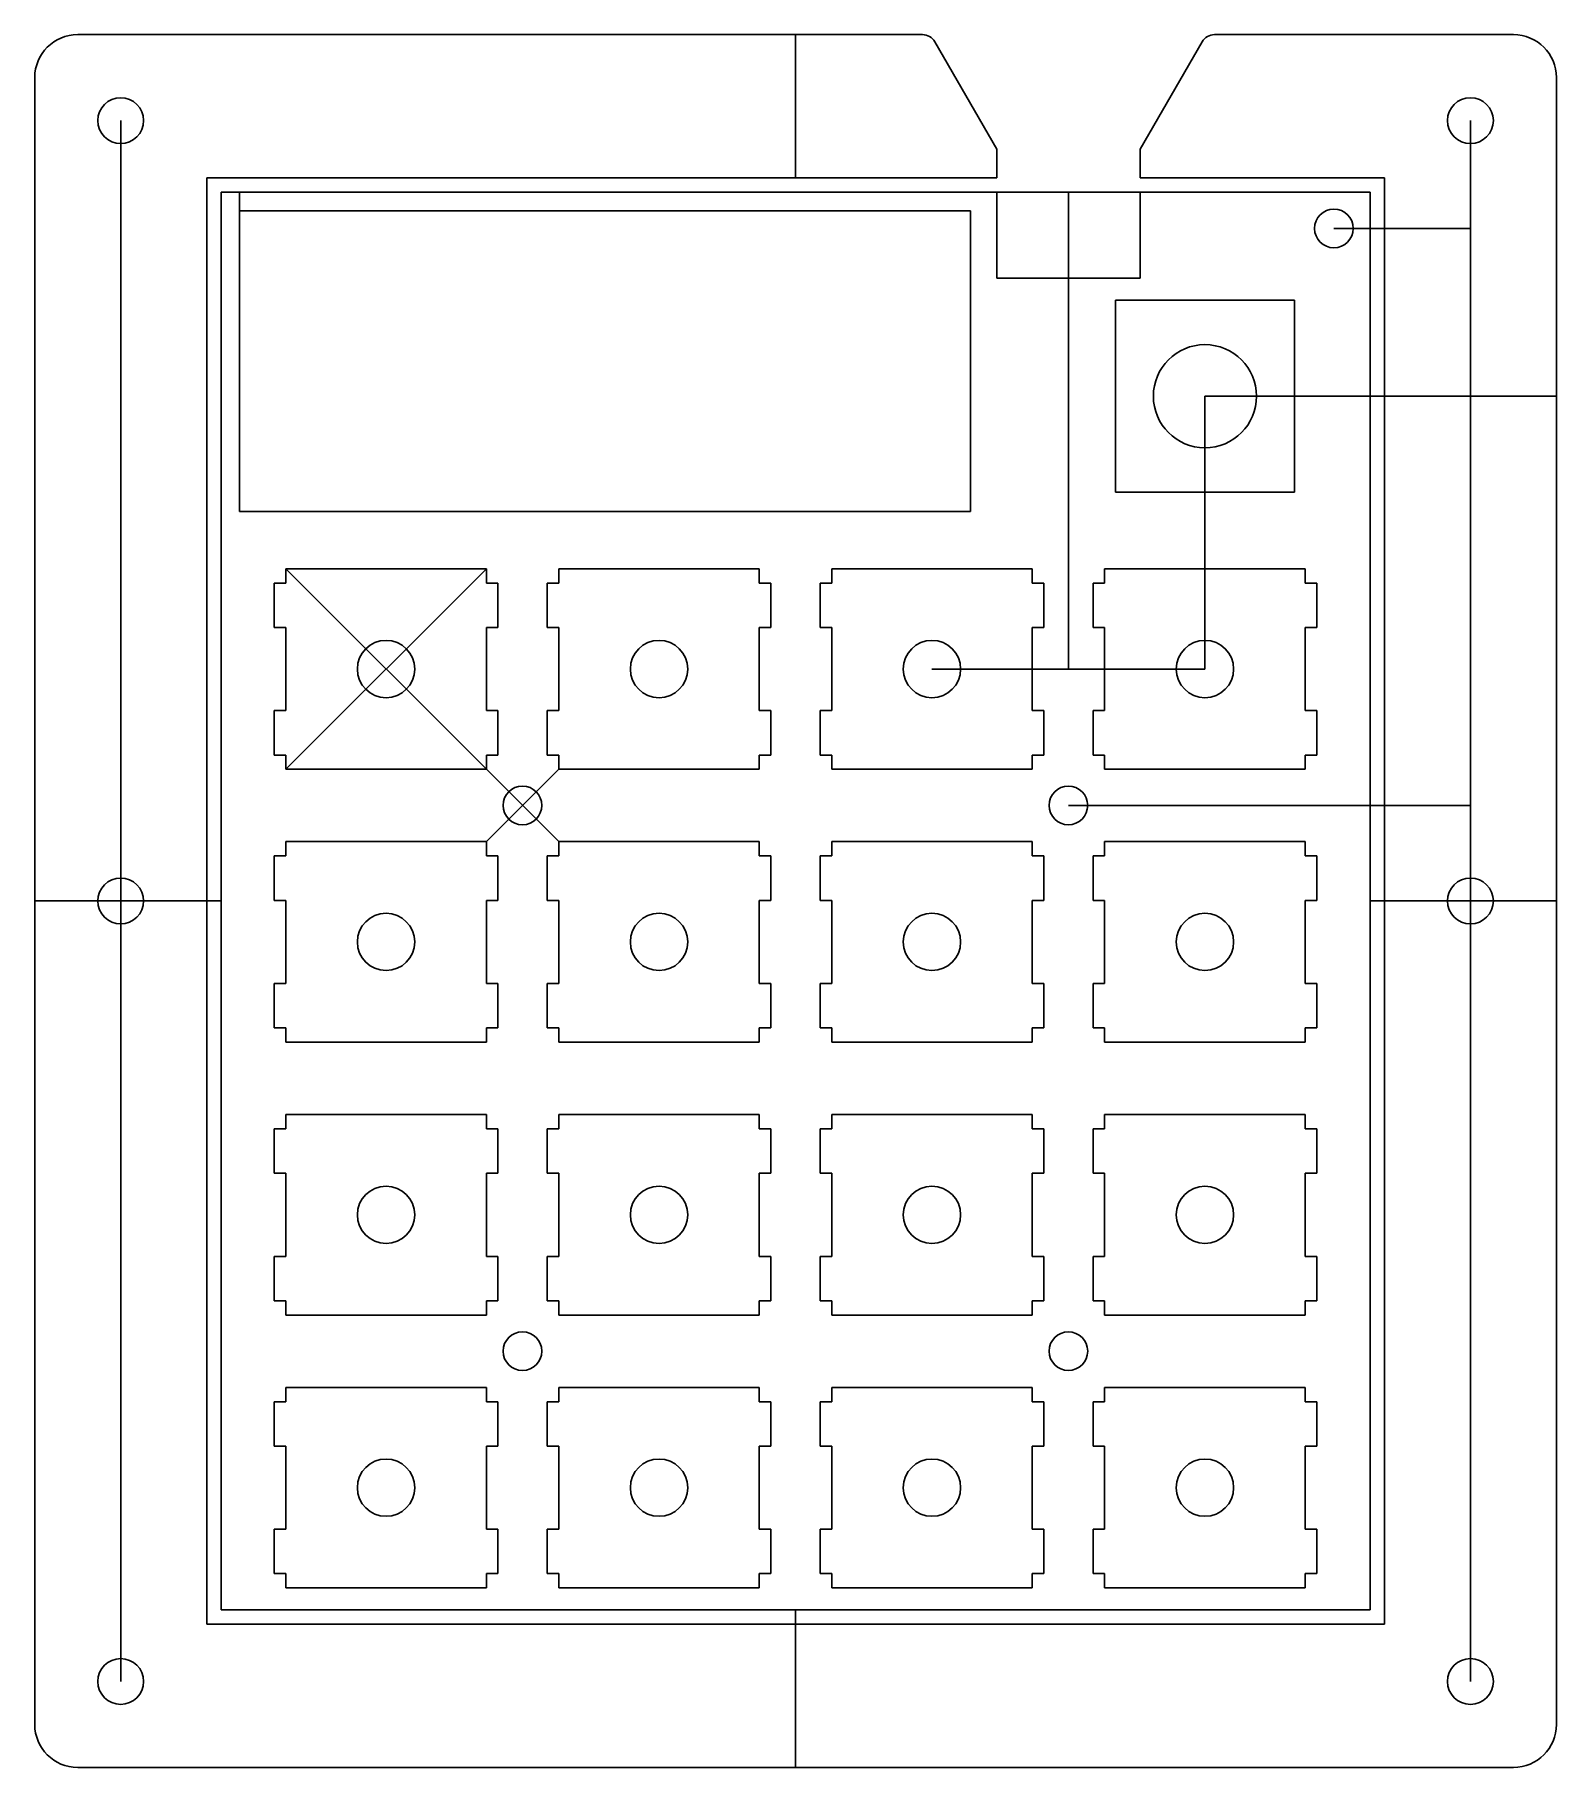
# Model space of a CAD drawing. Extents: x 0 to 106, y 0 to 121.
import ezdxf

# ---------------------------------------------------------------- set-up
doc = ezdxf.new("R2010")
doc.units = 0
doc.header["$MEASUREMENT"] = 0

msp = doc.modelspace()

# ---------------------------------------------------------------- linework, layer by layer
at = {"linetype": 'Continuous'}
for p, q in [((3.1, 121.26), (53.2, 121.26)), ((53.2, 121.26), (53.2, 111.26)), ((53.2, 121.26), (62.05, 121.26)), ((103.3, 121.26), (82.44, 121.26)), ((67.24, 113.26), (62.91, 120.76)), ((77.24, 113.26), (81.57, 120.76)), ((6.1, 60.78), (6.1, 115.26)), ((100.3, 60.78), (100.3, 115.26)), ((100.3, 107.73), (100.3, 115.26)), ((67.24, 111.26), (67.24, 113.26)), ((77.24, 111.26), (77.24, 113.26)), ((53.2, 111.26), (12.1, 111.26)), ((12.1, 60.78), (12.1, 111.26)), ((53.2, 110.26), (13.1, 110.26)), ((13.1, 60.78), (13.1, 110.26)), ((13.1, 110.26), (14.4, 110.26)), ((14.4, 110.26), (14.4, 108.96)), ((53.2, 111.26), (67.24, 111.26)), ((53.2, 110.26), (93.3, 110.26)), ((67.24, 104.26), (67.24, 110.26)), ((72.24, 110.26), (67.24, 110.26)), ((72.24, 76.97), (72.24, 110.26)), ((72.24, 110.26), (77.24, 110.26)), ((94.3, 111.26), (77.24, 111.26)), ((77.24, 110.26), (77.24, 104.26)), ((93.3, 60.78), (93.3, 110.26)), ((94.3, 60.78), (94.3, 111.26)), ((14.4, 108.96), (65.4, 108.96)), ((14.4, 87.96), (14.4, 108.96)), ((65.4, 108.96), (65.4, 87.96)), ((90.77, 107.73), (100.3, 107.73)), ((77.24, 104.26), (67.24, 104.26)), ((88.02, 102.72), (75.52, 102.72)), ((75.52, 102.72), (75.52, 89.32)), ((88.02, 89.32), (88.02, 102.72)), ((81.77, 96.02), (88.02, 96.02)), ((81.77, 76.97), (81.77, 96.02)), ((81.77, 96.02), (106.3, 96.02)), ((106.3, 60.78), (106.3, 96.02)), ((81.77, 76.97), (81.77, 94.97)), ((75.52, 89.32), (88.02, 89.32)), ((65.4, 87.96), (14.4, 87.96)), ((17.62, 83.97), (31.62, 69.97)), ((31.62, 83.97), (17.62, 69.97)), ((62.72, 76.97), (81.77, 76.97)), ((31.62, 69.97), (36.67, 64.92)), ((36.67, 69.97), (31.62, 64.92)), ((72.24, 67.45), (100.3, 67.45)), ((100.3, 67.45), (100.3, 60.78)), ((0.1, 60.78), (12.1, 60.78)), ((6.1, 60.78), (6.1, 6.29)), ((12.1, 60.78), (12.1, 10.29)), ((12.1, 60.78), (13.1, 60.78)), ((13.1, 60.78), (13.1, 11.29)), ((94.3, 60.78), (93.3, 60.78)), ((93.3, 60.78), (93.3, 11.29)), ((106.3, 60.78), (94.3, 60.78)), ((94.3, 60.78), (94.3, 10.29)), ((100.3, 60.78), (100.3, 6.29)), ((53.2, 11.29), (13.1, 11.29)), ((53.2, 10.29), (53.2, 11.29)), ((53.2, 11.29), (93.3, 11.29)), ((53.2, 10.29), (12.1, 10.29)), ((53.2, 0.29), (53.2, 10.29)), ((53.2, 10.29), (94.3, 10.29))]:
    msp.add_line(p, q, dxfattribs=at)
at = {"color": 0}
for p, q in [((0.1, 3.29), (0.1, 118.26)), ((106.3, 118.26), (106.3, 3.29)), ((17.62, 83.97), (17.62, 82.97)), ((31.62, 83.97), (17.62, 83.97)), ((31.62, 82.97), (31.62, 83.97)), ((36.67, 83.97), (36.67, 82.97)), ((50.67, 83.97), (36.67, 83.97)), ((50.67, 82.97), (50.67, 83.97)), ((55.72, 83.97), (55.72, 82.97)), ((69.72, 83.97), (55.72, 83.97)), ((69.72, 82.97), (69.72, 83.97)), ((74.77, 83.97), (74.77, 82.97)), ((88.77, 83.97), (74.77, 83.97)), ((88.77, 82.97), (88.77, 83.97)), ((17.62, 82.97), (16.82, 82.97)), ((16.82, 82.97), (16.82, 79.87)), ((32.42, 82.97), (31.62, 82.97)), ((32.42, 79.87), (32.42, 82.97)), ((36.67, 82.97), (35.87, 82.97)), ((35.87, 82.97), (35.87, 79.87)), ((51.47, 82.97), (50.67, 82.97)), ((51.47, 79.87), (51.47, 82.97)), ((55.72, 82.97), (54.92, 82.97)), ((54.92, 82.97), (54.92, 79.87)), ((70.52, 82.97), (69.72, 82.97)), ((70.52, 79.87), (70.52, 82.97)), ((74.77, 82.97), (73.97, 82.97)), ((73.97, 82.97), (73.97, 79.87)), ((89.57, 82.97), (88.77, 82.97)), ((89.57, 79.87), (89.57, 82.97)), ((16.82, 79.87), (17.62, 79.87)), ((17.62, 79.87), (17.62, 74.07)), ((31.62, 74.07), (31.62, 79.87)), ((31.62, 79.87), (32.42, 79.87)), ((35.87, 79.87), (36.67, 79.87)), ((36.67, 79.87), (36.67, 74.07)), ((50.67, 74.07), (50.67, 79.87)), ((50.67, 79.87), (51.47, 79.87)), ((54.92, 79.87), (55.72, 79.87)), ((55.72, 79.87), (55.72, 74.07)), ((69.72, 74.07), (69.72, 79.87)), ((69.72, 79.87), (70.52, 79.87)), ((73.97, 79.87), (74.77, 79.87)), ((74.77, 79.87), (74.77, 74.07)), ((88.77, 74.07), (88.77, 79.87)), ((88.77, 79.87), (89.57, 79.87)), ((17.62, 74.07), (16.82, 74.07)), ((16.82, 74.07), (16.82, 70.97)), ((32.42, 74.07), (31.62, 74.07)), ((32.42, 70.97), (32.42, 74.07)), ((36.67, 74.07), (35.87, 74.07)), ((35.87, 74.07), (35.87, 70.97)), ((51.47, 74.07), (50.67, 74.07)), ((51.47, 70.97), (51.47, 74.07)), ((55.72, 74.07), (54.92, 74.07)), ((54.92, 74.07), (54.92, 70.97)), ((70.52, 74.07), (69.72, 74.07)), ((70.52, 70.97), (70.52, 74.07)), ((74.77, 74.07), (73.97, 74.07)), ((73.97, 74.07), (73.97, 70.97)), ((89.57, 74.07), (88.77, 74.07)), ((89.57, 70.97), (89.57, 74.07)), ((16.82, 70.97), (17.62, 70.97)), ((17.62, 70.97), (17.62, 69.97)), ((31.62, 69.97), (31.62, 70.97)), ((31.62, 70.97), (32.42, 70.97)), ((35.87, 70.97), (36.67, 70.97)), ((36.67, 70.97), (36.67, 69.97)), ((50.67, 69.97), (50.67, 70.97)), ((50.67, 70.97), (51.47, 70.97)), ((54.92, 70.97), (55.72, 70.97)), ((55.72, 70.97), (55.72, 69.97)), ((69.72, 69.97), (69.72, 70.97)), ((69.72, 70.97), (70.52, 70.97)), ((73.97, 70.97), (74.77, 70.97)), ((74.77, 70.97), (74.77, 69.97)), ((88.77, 69.97), (88.77, 70.97)), ((88.77, 70.97), (89.57, 70.97)), ((17.62, 69.97), (31.62, 69.97)), ((36.67, 69.97), (50.67, 69.97)), ((55.72, 69.97), (69.72, 69.97)), ((74.77, 69.97), (88.77, 69.97)), ((17.62, 64.92), (17.62, 63.92)), ((31.62, 64.92), (17.62, 64.92)), ((31.62, 63.92), (31.62, 64.92)), ((36.67, 64.92), (36.67, 63.92)), ((50.67, 64.92), (36.67, 64.92)), ((50.67, 63.92), (50.67, 64.92)), ((55.72, 64.92), (55.72, 63.92)), ((69.72, 64.92), (55.72, 64.92)), ((69.72, 63.92), (69.72, 64.92)), ((74.77, 64.92), (74.77, 63.92)), ((88.77, 64.92), (74.77, 64.92)), ((88.77, 63.92), (88.77, 64.92)), ((17.62, 63.92), (16.82, 63.92)), ((16.82, 63.92), (16.82, 60.82)), ((32.42, 63.92), (31.62, 63.92)), ((32.42, 60.82), (32.42, 63.92)), ((36.67, 63.92), (35.87, 63.92)), ((35.87, 63.92), (35.87, 60.82)), ((51.47, 63.92), (50.67, 63.92)), ((51.47, 60.82), (51.47, 63.92)), ((55.72, 63.92), (54.92, 63.92)), ((54.92, 63.92), (54.92, 60.82)), ((70.52, 63.92), (69.72, 63.92)), ((70.52, 60.82), (70.52, 63.92)), ((74.77, 63.92), (73.97, 63.92)), ((73.97, 63.92), (73.97, 60.82)), ((89.57, 63.92), (88.77, 63.92)), ((89.57, 60.82), (89.57, 63.92)), ((16.82, 60.82), (17.62, 60.82)), ((17.62, 60.82), (17.62, 55.02)), ((31.62, 55.02), (31.62, 60.82)), ((31.62, 60.82), (32.42, 60.82)), ((35.87, 60.82), (36.67, 60.82)), ((36.67, 60.82), (36.67, 55.02)), ((50.67, 55.02), (50.67, 60.82)), ((50.67, 60.82), (51.47, 60.82)), ((54.92, 60.82), (55.72, 60.82)), ((55.72, 60.82), (55.72, 55.02)), ((69.72, 55.02), (69.72, 60.82)), ((69.72, 60.82), (70.52, 60.82)), ((73.97, 60.82), (74.77, 60.82)), ((74.77, 60.82), (74.77, 55.02)), ((88.77, 55.02), (88.77, 60.82)), ((88.77, 60.82), (89.57, 60.82)), ((17.62, 55.02), (16.82, 55.02)), ((16.82, 55.02), (16.82, 51.92)), ((32.42, 55.02), (31.62, 55.02)), ((32.42, 51.92), (32.42, 55.02)), ((36.67, 55.02), (35.87, 55.02)), ((35.87, 55.02), (35.87, 51.92)), ((51.47, 55.02), (50.67, 55.02)), ((51.47, 51.92), (51.47, 55.02)), ((55.72, 55.02), (54.92, 55.02)), ((54.92, 55.02), (54.92, 51.92)), ((70.52, 55.02), (69.72, 55.02)), ((70.52, 51.92), (70.52, 55.02)), ((74.77, 55.02), (73.97, 55.02)), ((73.97, 55.02), (73.97, 51.92)), ((89.57, 55.02), (88.77, 55.02)), ((89.57, 51.92), (89.57, 55.02)), ((16.82, 51.92), (17.62, 51.92)), ((17.62, 51.92), (17.62, 50.92)), ((17.62, 50.92), (31.62, 50.92)), ((31.62, 50.92), (31.62, 51.92)), ((31.62, 51.92), (32.42, 51.92)), ((35.87, 51.92), (36.67, 51.92)), ((36.67, 51.92), (36.67, 50.92)), ((36.67, 50.92), (50.67, 50.92)), ((50.67, 50.92), (50.67, 51.92)), ((50.67, 51.92), (51.47, 51.92)), ((54.92, 51.92), (55.72, 51.92)), ((55.72, 51.92), (55.72, 50.92)), ((55.72, 50.92), (69.72, 50.92)), ((69.72, 50.92), (69.72, 51.92)), ((69.72, 51.92), (70.52, 51.92)), ((73.97, 51.92), (74.77, 51.92)), ((74.77, 51.92), (74.77, 50.92)), ((74.77, 50.92), (88.77, 50.92)), ((88.77, 50.92), (88.77, 51.92)), ((88.77, 51.92), (89.57, 51.92)), ((17.62, 44.87), (16.82, 44.87)), ((16.82, 44.87), (16.82, 41.77)), ((17.62, 45.87), (17.62, 44.87)), ((31.62, 45.87), (17.62, 45.87)), ((31.62, 44.87), (31.62, 45.87)), ((32.42, 44.87), (31.62, 44.87)), ((32.42, 41.77), (32.42, 44.87)), ((36.67, 44.87), (35.87, 44.87)), ((35.87, 44.87), (35.87, 41.77)), ((36.67, 45.87), (36.67, 44.87)), ((50.67, 45.87), (36.67, 45.87)), ((50.67, 44.87), (50.67, 45.87)), ((51.47, 44.87), (50.67, 44.87)), ((51.47, 41.77), (51.47, 44.87)), ((55.72, 44.87), (54.92, 44.87)), ((54.92, 44.87), (54.92, 41.77)), ((55.72, 45.87), (55.72, 44.87)), ((69.72, 45.87), (55.72, 45.87)), ((69.72, 44.87), (69.72, 45.87)), ((70.52, 44.87), (69.72, 44.87)), ((70.52, 41.77), (70.52, 44.87)), ((74.77, 44.87), (73.97, 44.87)), ((73.97, 44.87), (73.97, 41.77)), ((74.77, 45.87), (74.77, 44.87)), ((88.77, 45.87), (74.77, 45.87)), ((88.77, 44.87), (88.77, 45.87)), ((89.57, 44.87), (88.77, 44.87)), ((89.57, 41.77), (89.57, 44.87)), ((16.82, 41.77), (17.62, 41.77)), ((17.62, 41.77), (17.62, 35.97)), ((31.62, 35.97), (31.62, 41.77)), ((31.62, 41.77), (32.42, 41.77)), ((35.87, 41.77), (36.67, 41.77)), ((36.67, 41.77), (36.67, 35.97)), ((50.67, 35.97), (50.67, 41.77)), ((50.67, 41.77), (51.47, 41.77)), ((54.92, 41.77), (55.72, 41.77)), ((55.72, 41.77), (55.72, 35.97)), ((69.72, 35.97), (69.72, 41.77)), ((69.72, 41.77), (70.52, 41.77)), ((73.97, 41.77), (74.77, 41.77)), ((74.77, 41.77), (74.77, 35.97)), ((88.77, 35.97), (88.77, 41.77)), ((88.77, 41.77), (89.57, 41.77)), ((17.62, 35.97), (16.82, 35.97)), ((16.82, 35.97), (16.82, 32.87)), ((32.42, 35.97), (31.62, 35.97)), ((32.42, 32.87), (32.42, 35.97)), ((36.67, 35.97), (35.87, 35.97)), ((35.87, 35.97), (35.87, 32.87)), ((51.47, 35.97), (50.67, 35.97)), ((51.47, 32.87), (51.47, 35.97)), ((55.72, 35.97), (54.92, 35.97)), ((54.92, 35.97), (54.92, 32.87)), ((70.52, 35.97), (69.72, 35.97)), ((70.52, 32.87), (70.52, 35.97)), ((74.77, 35.97), (73.97, 35.97)), ((73.97, 35.97), (73.97, 32.87)), ((89.57, 35.97), (88.77, 35.97)), ((89.57, 32.87), (89.57, 35.97)), ((16.82, 32.87), (17.62, 32.87)), ((17.62, 32.87), (17.62, 31.87)), ((31.62, 31.87), (31.62, 32.87)), ((31.62, 32.87), (32.42, 32.87)), ((35.87, 32.87), (36.67, 32.87)), ((36.67, 32.87), (36.67, 31.87)), ((50.67, 31.87), (50.67, 32.87)), ((50.67, 32.87), (51.47, 32.87)), ((54.92, 32.87), (55.72, 32.87)), ((55.72, 32.87), (55.72, 31.87)), ((69.72, 31.87), (69.72, 32.87)), ((69.72, 32.87), (70.52, 32.87)), ((73.97, 32.87), (74.77, 32.87)), ((74.77, 32.87), (74.77, 31.87)), ((88.77, 31.87), (88.77, 32.87)), ((88.77, 32.87), (89.57, 32.87)), ((17.62, 31.87), (31.62, 31.87)), ((36.67, 31.87), (50.67, 31.87)), ((55.72, 31.87), (69.72, 31.87)), ((74.77, 31.87), (88.77, 31.87)), ((17.62, 26.82), (17.62, 25.82)), ((31.62, 26.82), (17.62, 26.82)), ((31.62, 25.82), (31.62, 26.82)), ((36.67, 26.82), (36.67, 25.82)), ((50.67, 26.82), (36.67, 26.82)), ((50.67, 25.82), (50.67, 26.82)), ((55.72, 26.82), (55.72, 25.82)), ((69.72, 26.82), (55.72, 26.82)), ((69.72, 25.82), (69.72, 26.82)), ((74.77, 26.82), (74.77, 25.82)), ((88.77, 26.82), (74.77, 26.82)), ((88.77, 25.82), (88.77, 26.82)), ((17.62, 25.82), (16.82, 25.82)), ((16.82, 25.82), (16.82, 22.72)), ((32.42, 25.82), (31.62, 25.82)), ((32.42, 22.72), (32.42, 25.82)), ((36.67, 25.82), (35.87, 25.82)), ((35.87, 25.82), (35.87, 22.72)), ((51.47, 25.82), (50.67, 25.82)), ((51.47, 22.72), (51.47, 25.82)), ((55.72, 25.82), (54.92, 25.82)), ((54.92, 25.82), (54.92, 22.72)), ((70.52, 25.82), (69.72, 25.82)), ((70.52, 22.72), (70.52, 25.82)), ((74.77, 25.82), (73.97, 25.82)), ((73.97, 25.82), (73.97, 22.72)), ((89.57, 25.82), (88.77, 25.82)), ((89.57, 22.72), (89.57, 25.82)), ((16.82, 22.72), (17.62, 22.72)), ((17.62, 22.72), (17.62, 16.92)), ((31.62, 16.92), (31.62, 22.72)), ((31.62, 22.72), (32.42, 22.72)), ((35.87, 22.72), (36.67, 22.72)), ((36.67, 22.72), (36.67, 16.92)), ((50.67, 16.92), (50.67, 22.72)), ((50.67, 22.72), (51.47, 22.72)), ((54.92, 22.72), (55.72, 22.72)), ((55.72, 22.72), (55.72, 16.92)), ((69.72, 16.92), (69.72, 22.72)), ((69.72, 22.72), (70.52, 22.72)), ((73.97, 22.72), (74.77, 22.72)), ((74.77, 22.72), (74.77, 16.92)), ((88.77, 16.92), (88.77, 22.72)), ((88.77, 22.72), (89.57, 22.72)), ((17.62, 16.92), (16.82, 16.92)), ((16.82, 16.92), (16.82, 13.82)), ((32.42, 16.92), (31.62, 16.92)), ((32.42, 13.82), (32.42, 16.92)), ((36.67, 16.92), (35.87, 16.92)), ((35.87, 16.92), (35.87, 13.82)), ((51.47, 16.92), (50.67, 16.92)), ((51.47, 13.82), (51.47, 16.92)), ((55.72, 16.92), (54.92, 16.92)), ((54.92, 16.92), (54.92, 13.82)), ((70.52, 16.92), (69.72, 16.92)), ((70.52, 13.82), (70.52, 16.92)), ((74.77, 16.92), (73.97, 16.92)), ((73.97, 16.92), (73.97, 13.82)), ((89.57, 16.92), (88.77, 16.92)), ((89.57, 13.82), (89.57, 16.92)), ((16.82, 13.82), (17.62, 13.82)), ((17.62, 13.82), (17.62, 12.82)), ((31.62, 12.82), (31.62, 13.82)), ((31.62, 13.82), (32.42, 13.82)), ((35.87, 13.82), (36.67, 13.82)), ((36.67, 13.82), (36.67, 12.82)), ((50.67, 12.82), (50.67, 13.82)), ((50.67, 13.82), (51.47, 13.82)), ((54.92, 13.82), (55.72, 13.82)), ((55.72, 13.82), (55.72, 12.82)), ((69.72, 12.82), (69.72, 13.82)), ((69.72, 13.82), (70.52, 13.82)), ((73.97, 13.82), (74.77, 13.82)), ((74.77, 13.82), (74.77, 12.82)), ((88.77, 12.82), (88.77, 13.82)), ((88.77, 13.82), (89.57, 13.82)), ((17.62, 12.82), (31.62, 12.82)), ((36.67, 12.82), (50.67, 12.82)), ((55.72, 12.82), (69.72, 12.82)), ((74.77, 12.82), (88.77, 12.82)), ((103.3, 0.29), (3.1, 0.29))]:
    msp.add_line(p, q, dxfattribs=at)
at = {"linetype": 'Continuous'}
for centre, radius in [((6.1, 115.26), 1.6), ((100.3, 115.26), 1.6), ((90.77, 107.73), 1.35), ((81.77, 96.02), 3.6), ((24.62, 76.97), 2), ((43.67, 76.97), 2), ((62.72, 76.97), 2), ((81.77, 76.97), 2), ((34.14, 67.45), 1.35), ((72.24, 67.45), 1.35), ((6.1, 60.78), 1.6), ((100.3, 60.78), 1.6), ((24.62, 57.92), 2), ((43.67, 57.92), 2), ((62.72, 57.92), 2), ((81.77, 57.92), 2), ((24.62, 38.87), 2), ((43.67, 38.87), 2), ((62.72, 38.87), 2), ((81.77, 38.87), 2), ((34.14, 29.35), 1.35), ((72.24, 29.35), 1.35), ((24.62, 19.82), 2), ((43.67, 19.82), 2), ((62.72, 19.82), 2), ((81.77, 19.82), 2), ((6.1, 6.29), 1.6), ((100.3, 6.29), 1.6)]:
    msp.add_circle(centre, radius, dxfattribs=at)
for centre, radius, start, end in [((3.1, 118.26), 3, 90, 180), ((62.05, 120.26), 1, 30, 90), ((82.44, 120.26), 1, 90, 150), ((103.3, 118.26), 3, 0, 90)]:
    msp.add_arc(centre, radius, start, end, dxfattribs=at)
at = {"color": 0}
for centre, start, end in [((3.1, 3.29), 180, 270), ((103.3, 3.29), 270, 0)]:
    msp.add_arc(centre, 3, start, end, dxfattribs=at)

doc.saveas('drawing.dxf')
